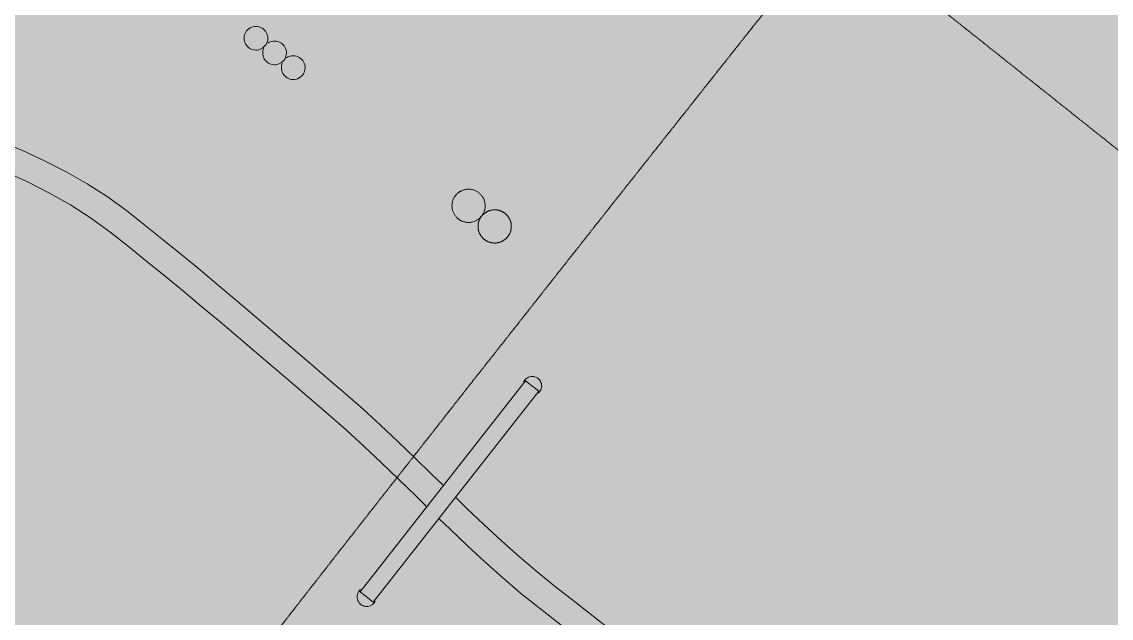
# Model space of a CAD drawing. Header units: millimetres. Extents: x -31757 to 121236, y -27283 to 63658.
# Drawn here: x 50148 to 52441, y 22147 to 23403 of the extents above; entities that cross this region are included whole.
import ezdxf

# ---------------------------------------------------------------- set-up
doc = ezdxf.new("R2010")
doc.units = ezdxf.units.MM
doc.linetypes.add('DASHDOT', pattern=[3.556, 2.54, -0.508, 0, -0.508])
for name, color, linetype, lineweight in [('02_切断（家具）', 8, 'Continuous', 18), ('06_部屋の色', 8, 'Continuous', 0), ('11_見えがかり（家具）', 8, 'Continuous', 9), ('40_通り芯', 1, 'DASHDOT', 9)]:
    doc.layers.add(name, color=color, linetype=linetype, lineweight=lineweight)

msp = doc.modelspace()

# ---------------------------------------------------------------- hatches: boundary and pattern name
at = {"layer": '02_切断（家具）'}
for points in [[(51118, 22996.2), (51117.2, 22995.1), (51116.2, 22993.7), (51115.3, 22992.7), (51114.2, 22991.4), (51113.3, 22990.5), (51112, 22989.3), (51111, 22988.5), (51109.7, 22987.4), (51108.5, 22986.6), (51107.1, 22985.7), (51105.9, 22985), (51104.5, 22984.2), (51103.2, 22983.6), (51101.7, 22983), (51100.4, 22982.5), (51098.8, 22982), (51097.5, 22981.6), (51095.8, 22981.2), (51094.5, 22981), (51092.8, 22980.7), (51091.4, 22980.7), (51089.8, 22980.5), (51088.4, 22980.6), (51086.7, 22980.6), (51085.4, 22980.7), (51083.7, 22980.9), (51082.3, 22981.2), (51080.7, 22981.5), (51079.4, 22981.9), (51077.7, 22982.3), (51076.5, 22982.8), (51074.9, 22983.4), (51073.7, 22984), (51072.1, 22984.8), (51071, 22985.5), (51069.5, 22986.3), (51068.4, 22987.1), (51067, 22988.1), (51066, 22989), (51064.7, 22990.1), (51063.8, 22991.1), (51062.6, 22992.3), (51061.8, 22993.4), (51060.7, 22994.7), (51059.9, 22995.8), (51059, 22997.2), (51058.3, 22998.4), (51057.5, 22999.9), (51057, 23001.1), (51056.3, 23002.7), (51055.8, 23004), (51055.3, 23005.6), (51054.9, 23006.9), (51054.5, 23008.5), (51054.3, 23009.9), (51054.1, 23011.6), (51054, 23012.9), (51053.8, 23014.6), (51053.9, 23016), (51053.9, 23017.7), (51054, 23019), (51054.2, 23020.7), (51054.5, 23022), (51054.8, 23023.7), (51055.2, 23025), (51055.6, 23026.6), (51056.1, 23027.9), (51056.7, 23029.5), (51057.3, 23030.7), (51058.1, 23032.2), (51058.8, 23033.4), (51059.6, 23034.8), (51060.4, 23035.9), (51061.4, 23037.3), (51062.3, 23038.3), (51063.4, 23039.6), (51064.4, 23040.6), (51065.6, 23041.7), (51066.7, 23042.6), (51068, 23043.7), (51069.1, 23044.4), (51070.5, 23045.4), (51071.7, 23046), (51073.2, 23046.8), (51074.5, 23047.4), (51076, 23048.1), (51077.3, 23048.5), (51078.9, 23049.1), (51080.2, 23049.4), (51081.9, 23049.8), (51083.2, 23050), (51084.9, 23050.3), (51086.2, 23050.4), (51087.9, 23050.5), (51089.3, 23050.5), (51091, 23050.5), (51092.3, 23050.3), (51094, 23050.1), (51095.3, 23049.9), (51097, 23049.6), (51098.3, 23049.2), (51099.9, 23048.7), (51101.2, 23048.2), (51102.8, 23047.6), (51104, 23047), (51105.5, 23046.3), (51106.7, 23045.6), (51108.2, 23044.7), (51109.2, 23043.9), (51110.6, 23042.9), (51111.6, 23042), (51112.9, 23040.9), (51113.9, 23039.9), (51115, 23038.7), (51115.9, 23037.7), (51117, 23036.3), (51117.7, 23035.2), (51118.7, 23033.8), (51119.3, 23032.6), (51120.2, 23031.1), (51120.7, 23029.9), (51121.4, 23028.3), (51121.8, 23027.1), (51122.4, 23025.5), (51122.7, 23024.1), (51123.1, 23022.5), (51123.3, 23021.2), (51123.6, 23019.5), (51123.7, 23018.1), (51123.8, 23016.4), (51123.8, 23015.1), (51123.8, 23013.4), (51123.6, 23012), (51123.5, 23010.3), (51123.2, 23009), (51122.9, 23007.4), (51122.5, 23006.1), (51122, 23004.4), (51121.5, 23003.2), (51120.9, 23001.6), (51120.3, 23000.3), (51119.6, 22998.8), (51118.9, 22997.7)], [(51108.8, 22971), (51108.8, 22971.8), (51108.8, 22972.8), (51108.8, 22973.6), (51108.9, 22974.6), (51109, 22975.4), (51109.1, 22976.4), (51109.2, 22977.2), (51109.3, 22978.2), (51109.5, 22979), (51109.7, 22979.9), (51109.8, 22980.7), (51110.1, 22981.6), (51110.3, 22982.4), (51110.6, 22983.3), (51110.9, 22984), (51111.2, 22984.9), (51111.5, 22985.6), (51111.9, 22986.4), (51112.2, 22987.1), (51112.6, 22988), (51112.9, 22988.6), (51113.4, 22989.4), (51113.7, 22990), (51114.2, 22990.8), (51114.6, 22991.4), (51115.1, 22992.1), (51115.5, 22992.7), (51116, 22993.4), (51116.4, 22994), (51117, 22994.6), (51117.4, 22995.2), (51118, 22995.8), (51118.5, 22996.3), (51119.1, 22997), (51119.6, 22997.5), (51120.3, 22998.1), (51120.8, 22998.6), (51121.5, 22999.2), (51122.1, 22999.6), (51122.9, 23000.2), (51123.5, 23000.7), (51124.3, 23001.2), (51124.9, 23001.6), (51125.7, 23002.1), (51126.4, 23002.5), (51127.2, 23003), (51127.9, 23003.4), (51128.8, 23003.8), (51129.5, 23004.1), (51130.4, 23004.5), (51131.1, 23004.8), (51132.1, 23005.1), (51132.8, 23005.4), (51133.8, 23005.7), (51134.5, 23005.9), (51135.5, 23006.2), (51136.3, 23006.4), (51137.3, 23006.6), (51138, 23006.7), (51139, 23006.8), (51139.8, 23007), (51140.8, 23007), (51141.6, 23007.1), (51142.7, 23007.1), (51143.5, 23007.2), (51144.5, 23007.2), (51145.3, 23007.1), (51146.3, 23007.1), (51147.1, 23007), (51148, 23006.9), (51148.8, 23006.8), (51149.8, 23006.7), (51150.6, 23006.5), (51151.5, 23006.3), (51152.3, 23006.1), (51153.1, 23005.9), (51153.1, 23005.9), (51153.2, 23005.9), (51154, 23005.7), (51154.9, 23005.4), (51155.6, 23005.1), (51156.5, 23004.8), (51157.2, 23004.5), (51158.1, 23004.1), (51158.8, 23003.8), (51159.6, 23003.4), (51160.2, 23003.1), (51161, 23002.6), (51161.7, 23002.3), (51162.4, 23001.8), (51163, 23001.4), (51163.8, 23000.9), (51164.3, 23000.5), (51165, 23000), (51165.6, 22999.6), (51166.3, 22999), (51166.8, 22998.6), (51167.4, 22998), (51168, 22997.5), (51168.6, 22996.9), (51169.1, 22996.4), (51169.7, 22995.7), (51170.2, 22995.1), (51170.8, 22994.4), (51171.3, 22993.9), (51171.8, 22993.1), (51172.3, 22992.5), (51172.8, 22991.7), (51173.2, 22991.1), (51173.7, 22990.3), (51174.1, 22989.6), (51174.6, 22988.8), (51175, 22988.1), (51175.4, 22987.2), (51175.7, 22986.5), (51176.1, 22985.6), (51176.4, 22984.9), (51176.8, 22983.9), (51177, 22983.2), (51177.3, 22982.2), (51177.6, 22981.5), (51177.8, 22980.5), (51178, 22979.7), (51178.2, 22978.7), (51178.3, 22977.9), (51178.5, 22976.9), (51178.6, 22976.1), (51178.7, 22975.1), (51178.7, 22974.3), (51178.8, 22973.3), (51178.8, 22972.5), (51178.8, 22971.5), (51178.8, 22970.7), (51178.7, 22969.7), (51178.7, 22968.9), (51178.5, 22967.9), (51178.4, 22967.2), (51178.3, 22966.2), (51178.1, 22965.4), (51177.9, 22964.4), (51177.8, 22963.7), (51177.5, 22962.7), (51177.3, 22962), (51177, 22961.1), (51176.8, 22960.4), (51176.4, 22959.5), (51176.1, 22958.8), (51175.8, 22957.9), (51175.4, 22957.2), (51175, 22956.4), (51174.7, 22955.7), (51174.3, 22954.9), (51173.9, 22954.3), (51173.4, 22953.5), (51173, 22952.9), (51172.5, 22952.2), (51172.1, 22951.6), (51171.6, 22950.9), (51171.2, 22950.4), (51170.6, 22949.7), (51170.2, 22949.2), (51169.6, 22948.5), (51169.1, 22948), (51168.5, 22947.4), (51168, 22946.9), (51167.3, 22946.3), (51166.8, 22945.8), (51166.1, 22945.2), (51165.5, 22944.7), (51164.7, 22944.1), (51164.1, 22943.7), (51163.4, 22943.2), (51162.7, 22942.7), (51161.9, 22942.2), (51161.3, 22941.8), (51160.4, 22941.4), (51159.7, 22941), (51158.8, 22940.6), (51158.1, 22940.2), (51157.2, 22939.9), (51156.5, 22939.6), (51155.6, 22939.2), (51154.8, 22939), (51153.8, 22938.7), (51153.1, 22938.4), (51152.1, 22938.2), (51151.3, 22938), (51150.3, 22937.8), (51149.6, 22937.7), (51148.6, 22937.5), (51147.8, 22937.4), (51146.8, 22937.3), (51146, 22937.2), (51145, 22937.2), (51144.2, 22937.2), (51143.1, 22937.2), (51142.4, 22937.2), (51141.3, 22937.3), (51140.6, 22937.3), (51139.6, 22937.4), (51138.8, 22937.5), (51137.8, 22937.7), (51137, 22937.8), (51136.1, 22938.1), (51135.3, 22938.2), (51134.4, 22938.5), (51133.6, 22938.7), (51132.7, 22939), (51132, 22939.2), (51131.1, 22939.6), (51130.4, 22939.9), (51129.5, 22940.2), (51128.9, 22940.5), (51128, 22941), (51127.4, 22941.3), (51126.6, 22941.7), (51125.9, 22942.1), (51125.2, 22942.6), (51124.6, 22942.9), (51123.8, 22943.4), (51123.3, 22943.8), (51122.6, 22944.4), (51122, 22944.8), (51121.3, 22945.3), (51120.8, 22945.8), (51120.2, 22946.4), (51119.6, 22946.9), (51119, 22947.5), (51118.5, 22948), (51117.9, 22948.7), (51117.4, 22949.2), (51116.8, 22949.9), (51116.3, 22950.5), (51115.8, 22951.2), (51115.3, 22951.8), (51114.8, 22952.6), (51114.4, 22953.3), (51113.9, 22954), (51113.9, 22954.1), (51113.5, 22954.7), (51113, 22955.6), (51112.6, 22956.3), (51112.2, 22957.2), (51111.9, 22957.9), (51111.5, 22958.8), (51111.2, 22959.5), (51110.8, 22960.4), (51110.6, 22961.2), (51110.3, 22962.1), (51110.1, 22962.9), (51109.8, 22963.9), (51109.6, 22964.6), (51109.4, 22965.6), (51109.3, 22966.4), (51109.1, 22967.4), (51109, 22968.2), (51108.9, 22969.2), (51108.9, 22970)]]:
    msp.add_hatch(color=8, dxfattribs=at).paths.add_polyline_path(points)
at = {"layer": '06_部屋の色', "true_color": 0xe9dfcf}
for points in [[(43917.8, 27824.3), (43895.6, 27877), (43874.8, 27931.4), (43855, 27987.2), (43836, 28044.1), (43817.7, 28101.7), (43799.7, 28159.8), (43781.9, 28218.1), (43764, 28276.2), (43745.7, 28334), (43726.9, 28391), (43707.3, 28447), (43686.6, 28501.6), (43664.7, 28554.7), (43643.1, 28608.2), (43623.4, 28664.1), (43605.1, 28721.8), (43587.9, 28780.8), (43571.3, 28840.7), (43554.9, 28900.8), (43538.3, 28960.7), (43521.1, 29019.7), (43502.9, 29077.5), (43483.2, 29133.4), (43461.6, 29186.9), (43437.8, 29237.5), (43411.3, 29284.7), (43381.6, 29327.9), (43348.4, 29366.7), (43311.3, 29400.4), (43272.1, 29431.3), (43232.9, 29462.3), (43229.8, 29464.7), (43333.3, 29595.7), (43625.3, 29963.9), (43722.5, 30085.9), (43918.2, 30331.4), (44212, 30698.3), (44506.6, 31064.4), (44802.1, 31429.9), (45098.4, 31794.7), (45395.5, 32158.8), (45594.6, 32401.6), (45693.5, 32522.2), (45992.3, 32884.9), (46292, 33247), (46592.5, 33608.3), (46893.8, 33968.9), (47195.9, 34328.9), (47498.9, 34688.1), (55441.2, 27973.9), (55153.7, 27633.1), (54867, 27291.5), (54581.1, 26949.3), (54295.9, 26606.4), (54011.6, 26262.9), (53728.1, 25918.7), (53637.4, 25808.2), (53634.2, 25804.3), (53445.3, 25573.9), (53163.4, 25228.4), (52882.2, 24882.3), (52601.9, 24535.5), (52322.3, 24188.1), (52043.6, 23840), (51857.9, 23607), (51765.6, 23491.3), (51488.5, 23141.9), (51212.2, 22791.9), (50973, 22487.4), (50940.2, 22518.9), (50903.7, 22553.3), (50866.7, 22587.2), (50829.1, 22620.3), (50753.2, 22685.5), (50715.2, 22718.1), (50677.2, 22750.7), (50639.1, 22783.2), (50601, 22815.5), (50562.7, 22847.7), (50524.3, 22879.7), (50485.7, 22911.5), (50446.9, 22943.1), (50407.9, 22974.4), (50368.7, 23005.5), (50328.3, 23035), (50286, 23062.1), (50242, 23087), (50196.6, 23110.1), (50150, 23131.7), (50102.4, 23152), (50054.1, 23171.4), (50005.3, 23190.2), (49956.2, 23208.7), (49907.1, 23227.2), (49858.3, 23245.9), (49810, 23265.3), (49762.3, 23285.6), (49715.7, 23307.1), (49670.2, 23330.2), (49626.2, 23355.1), (49583.8, 23382.1), (49543.4, 23411.6), (49505.7, 23444.5), (49471.1, 23481.4), (49439.2, 23521.7), (49409.6, 23565), (49381.9, 23610.7), (49355.8, 23658.5), (49330.9, 23707.7), (49306.7, 23757.9), (49259.3, 23859.4), (49235.2, 23909.8), (49210.4, 23959.2), (49184.5, 24007.1), (49157.1, 24053.1), (49129.3, 24098.7), (49102.3, 24145.4), (49076.1, 24193), (49050.3, 24241.1), (49024.7, 24289.5), (48999.1, 24337.9), (48973.3, 24386), (48947.1, 24433.5), (48920.1, 24480.1), (48892.2, 24525.6), (48863.2, 24569.7), (48832.9, 24612), (48800.9, 24652.2), (48767.2, 24690.2), (48731.4, 24725.6), (48693.3, 24758.1), (48652.8, 24787.5), (48610.1, 24814.1), (48565.4, 24838.1), (48518.9, 24859.8), (48470.7, 24879.4), (48421.2, 24897.2), (48370.4, 24913.5), (48318.6, 24928.5), (48266, 24942.5), (48212.8, 24955.7), (48159.3, 24968.4), (48105.5, 24980.9), (48051.7, 24993.3), (47998.2, 25006.1), (47945.1, 25019.4), (47892.6, 25033.5), (47841, 25048.7), (47790.4, 25065.2), (47739.8, 25081.8), (47688.3, 25097.1), (47636, 25111.4), (47583.1, 25125.1), (47529.9, 25138.3), (47476.6, 25151.3), (47423.4, 25164.4), (47370.5, 25178), (47318, 25192.2), (47266.3, 25207.3), (47215.6, 25223.6), (47166, 25241.4), (47117.8, 25260.9), (47071.2, 25282.5), (47026.4, 25306.4), (46983.6, 25332.8), (46943, 25362.1), (46904.9, 25394.5), (46869.1, 25429.9), (46835.4, 25467.9), (46803.5, 25508.3), (46773.2, 25550.7), (46744.2, 25594.8), (46716.3, 25640.3), (46689.3, 25686.8), (46662.8, 25734), (46636.7, 25781.7), (46610.6, 25829.5), (46584.4, 25877.1), (46557.7, 25924.1), (46530.4, 25970.2), (46502.1, 26015.1), (46472.6, 26058.6), (46441.7, 26100.2), (46409.1, 26139.6), (46374.5, 26176.6), (46338.9, 26212.2), (46303.2, 26247.6), (46267.4, 26283), (46231.5, 26318.3), (46195.5, 26353.4), (46159.3, 26388.3), (46123.1, 26423.1), (46086.6, 26457.6), (46049.9, 26491.9), (46013.1, 26525.9), (45976, 26559.6), (45938.7, 26593.1), (45901.1, 26626.2), (45863.2, 26658.9), (45825.1, 26691.3), (45786.6, 26723.3), (45747.8, 26754.8), (45708.7, 26785.9), (45667.5, 26814.4), (45622.7, 26838.4), (45575, 26858.5), (45524.6, 26875.3), (45472.1, 26889.4), (45418, 26901.4), (45362.7, 26911.9), (45306.6, 26921.4), (45250.2, 26930.5), (45194, 26939.9), (45138.4, 26950), (45083.9, 26961.6), (45031, 26975.2), (44980.1, 26991.3), (44931.7, 27010.6), (44886.3, 27033.7), (44842.5, 27058.9), (44798.9, 27084.3), (44755.3, 27109.8), (44711.9, 27135.5), (44668.7, 27161.4), (44625.7, 27187.5), (44582.8, 27213.9), (44540.2, 27240.5), (44497.7, 27267.5), (44455.6, 27294.7), (44413.7, 27322.3), (44372, 27350.2), (44330.7, 27378.6), (44289.7, 27407.3), (44249, 27436.4), (44208.7, 27466), (44168.7, 27496.1), (44129.1, 27526.6), (44091.3, 27559.4), (44056.4, 27595.9), (44024.2, 27635.9), (43994.5, 27679), (43967, 27725), (43941.5, 27773.5)], [(53004.1, 22695.2), (42315.5, 31207.6), (44203.4, 33542.8), (54766.2, 24875), (53885.2, 23785.1), (53912.4, 23763.1), (53031.5, 22673.4)], [(41388.8, 30026.3), (42315.5, 31207.6), (53004.1, 22695.2), (52139, 21592.6), (52166.6, 21571), (52137.7, 21534.2), (52059.1, 21595.9), (52019.7, 21626.8), (51980.4, 21657.6), (51941, 21688.5), (51901.7, 21719.3), (51862.3, 21750.2), (51823, 21781.1), (51783.6, 21811.9), (51704.9, 21873.6), (51665.6, 21904.5), (51626.3, 21935.3), (51586.9, 21966.2), (51547.6, 21997), (51508.2, 22027.9), (51468.9, 22058.7), (51429.5, 22089.6), (51390.2, 22120.4), (51350.8, 22151.3), (51311.5, 22182.1), (51272.1, 22213), (51233.3, 22244.4), (51195.2, 22276.9), (51157.9, 22310.3), (51121.1, 22344.4), (51084.7, 22379), (51048.5, 22413.9), (51012.5, 22449), (50976.4, 22484.1), (50940.2, 22518.9), (50903.7, 22553.3), (50866.7, 22587.2), (50829.1, 22620.3), (50753.2, 22685.5), (50715.2, 22718.1), (50677.2, 22750.7), (50639.1, 22783.2), (50601, 22815.5), (50562.7, 22847.7), (50524.3, 22879.7), (50485.7, 22911.5), (50446.9, 22943.1), (50407.9, 22974.4), (50368.7, 23005.5), (50328.3, 23035), (50286, 23062.1), (50242, 23087), (50196.6, 23110.1), (50150, 23131.7), (50102.4, 23152), (50054.1, 23171.4), (50005.3, 23190.2), (49956.2, 23208.7), (49907.1, 23227.2), (49858.3, 23245.9), (49810, 23265.3), (49762.3, 23285.6), (49715.7, 23307.1), (49670.2, 23330.2), (49626.2, 23355.1), (49583.8, 23382.1), (49543.4, 23411.6), (49505.7, 23444.5), (49471.1, 23481.4), (49439.2, 23521.7), (49409.6, 23565), (49381.9, 23610.7), (49355.8, 23658.5), (49330.9, 23707.7), (49306.7, 23757.9), (49259.3, 23859.4), (49235.2, 23909.8), (49210.4, 23959.2), (49184.5, 24007.1), (49157.1, 24053.1), (49129.3, 24098.7), (49102.3, 24145.4), (49076.1, 24193), (49050.3, 24241.1), (49024.7, 24289.5), (48999.1, 24337.9), (48973.3, 24386), (48947.1, 24433.5), (48920.1, 24480.1), (48892.2, 24525.6), (48863.2, 24569.7), (48832.9, 24612), (48800.9, 24652.2), (48767.2, 24690.2), (48731.4, 24725.6), (48693.3, 24758.1), (48652.8, 24787.5), (48610.1, 24814.1), (48565.4, 24838.1), (48518.9, 24859.8), (48470.7, 24879.4), (48421.2, 24897.2), (48370.4, 24913.5), (48318.6, 24928.5), (48266, 24942.5), (48212.8, 24955.7), (48159.3, 24968.4), (48105.5, 24980.9), (48051.7, 24993.3), (47998.2, 25006.1), (47945.1, 25019.4), (47892.6, 25033.5), (47841, 25048.7), (47790.4, 25065.2), (47739.8, 25081.8), (47688.3, 25097.1), (47636, 25111.4), (47583.1, 25125.1), (47529.9, 25138.3), (47476.6, 25151.3), (47423.4, 25164.4), (47370.5, 25178), (47318, 25192.2), (47266.3, 25207.3), (47215.6, 25223.6), (47166, 25241.4), (47117.8, 25260.9), (47071.2, 25282.5), (47026.4, 25306.4), (46983.6, 25332.8), (46943, 25362.1), (46904.9, 25394.5), (46869.1, 25429.9), (46835.4, 25467.9), (46803.5, 25508.3), (46773.2, 25550.7), (46744.2, 25594.8), (46716.3, 25640.3), (46689.3, 25686.8), (46662.8, 25734), (46636.7, 25781.7), (46610.6, 25829.5), (46584.4, 25877.1), (46557.7, 25924.1), (46530.4, 25970.2), (46502.1, 26015.1), (46472.6, 26058.6), (46441.7, 26100.2), (46409.1, 26139.6), (46374.5, 26176.6), (46338.9, 26212.2), (46303.2, 26247.6), (46267.4, 26283), (46231.5, 26318.3), (46195.5, 26353.4), (46159.3, 26388.3), (46123.1, 26423.1), (46086.6, 26457.6), (46049.9, 26491.9), (46013.1, 26525.9), (45976, 26559.6), (45938.7, 26593.1), (45901.1, 26626.2), (45863.2, 26658.9), (45825.1, 26691.3), (45786.6, 26723.3), (45747.8, 26754.8), (45708.7, 26785.9), (45667.5, 26814.4), (45622.7, 26838.4), (45575, 26858.5), (45524.6, 26875.3), (45472.1, 26889.4), (45418, 26901.4), (45362.7, 26911.9), (45306.6, 26921.4), (45250.2, 26930.5), (45194, 26939.9), (45138.4, 26950), (45083.9, 26961.6), (45031, 26975.2), (44980.1, 26991.3), (44931.7, 27010.6), (44886.3, 27033.7), (44842.5, 27058.9), (44798.9, 27084.3), (44755.3, 27109.8), (44711.9, 27135.5), (44668.7, 27161.4), (44625.7, 27187.5), (44582.8, 27213.9), (44540.2, 27240.5), (44497.7, 27267.5), (44455.6, 27294.7), (44413.7, 27322.3), (44372, 27350.2), (44330.7, 27378.6), (44289.7, 27407.3), (44249, 27436.4), (44208.7, 27466), (44168.7, 27496.1), (44129.1, 27526.6), (44091.3, 27559.4), (44056.4, 27595.9), (44024.2, 27635.9), (43994.5, 27679), (43967, 27725), (43941.5, 27773.5), (43917.8, 27824.3), (43895.6, 27877), (43874.8, 27931.4), (43855, 27987.2), (43836, 28044.1), (43817.7, 28101.7), (43799.7, 28159.8), (43781.9, 28218.1), (43764, 28276.2), (43745.7, 28334), (43726.9, 28391), (43707.3, 28447), (43686.6, 28501.6), (43664.7, 28554.7), (43643.1, 28608.2), (43623.4, 28664.1), (43605.1, 28721.8), (43587.9, 28780.8), (43571.3, 28840.7), (43554.9, 28900.8), (43538.3, 28960.7), (43521.1, 29019.7), (43502.9, 29077.5), (43483.2, 29133.4), (43461.6, 29186.9), (43437.8, 29237.5), (43411.3, 29284.7), (43381.6, 29327.9), (43348.4, 29366.7), (43311.3, 29400.4), (42879.8, 29741.3), (42801.3, 29803.3), (42762.1, 29834.3), (42719.6, 29861.2), (42671.5, 29880.8), (42618.5, 29894.3), (42561.8, 29903), (42502.2, 29908.1), (42440.8, 29910.8), (42378.5, 29912.4), (42316.3, 29914), (42255.1, 29917.1), (42191.5, 29917.1), (42122.8, 29910.5), (42050.8, 29899.7), (41977.4, 29887.1), (41904.4, 29875.1), (41833.8, 29866.1), (41767.4, 29862.5), (41707.1, 29866.6), (41654.9, 29881), (41607.5, 29901.7), (41560.9, 29923.2), (41515.2, 29946.1), (41471, 29970.7), (41428.5, 29997.5)], [(53004.1, 22695.2), (51858.1, 23607.9), (53633.7, 25804.3), (54766.2, 24875), (53885.2, 23785.1), (53912.4, 23763.1), (53031.5, 22673.4)], [(51121.1, 22344.4), (51084.7, 22379), (51048.5, 22413.9), (51012.5, 22449), (50976.4, 22484.1), (51858.1, 23607.9), (53004.1, 22695.2), (52139, 21592.6), (52166.6, 21571), (52137.7, 21534.2), (52059.1, 21595.9), (52019.7, 21626.8), (51980.4, 21657.6), (51941, 21688.5), (51901.7, 21719.3), (51862.3, 21750.2), (51823, 21781.1), (51783.6, 21811.9), (51704.9, 21873.6), (51665.6, 21904.5), (51626.3, 21935.3), (51586.9, 21966.2), (51547.6, 21997), (51508.2, 22027.9), (51468.9, 22058.7), (51429.5, 22089.6), (51390.2, 22120.4), (51350.8, 22151.3), (51311.5, 22182.1), (51272.1, 22213), (51233.3, 22244.4), (51195.2, 22276.9), (51157.9, 22310.3)]]:
    msp.add_hatch(color=8, dxfattribs=at).paths.add_polyline_path(points)
at = {"layer": '06_部屋の色', "true_color": 0xd8ccb8}
msp.add_hatch(color=8, dxfattribs=at).paths.add_polyline_path([(41428.5, 29997.5), (41471, 29970.7), (41515.2, 29946.1), (41560.9, 29923.2), (41607.5, 29901.7), (41654.9, 29881), (41707.1, 29866.6), (41767.4, 29862.5), (41833.8, 29866.1), (41904.4, 29875.1), (41977.4, 29887.1), (42050.8, 29899.7), (42122.8, 29910.5), (42191.5, 29917.1), (42255.1, 29917.1), (42316.3, 29914), (42378.5, 29912.4), (42440.8, 29910.8), (42502.2, 29908.1), (42561.8, 29903), (42618.5, 29894.3), (42671.5, 29880.8), (42719.6, 29861.2), (42762.1, 29834.3), (42801.3, 29803.3), (42840.5, 29772.3), (42879.8, 29741.3), (42919, 29710.3), (42958.2, 29679.3), (42997.5, 29648.3), (43036.7, 29617.3), (43075.9, 29586.3), (43115.2, 29555.3), (43154.4, 29524.3), (43193.6, 29493.3), (43272.1, 29431.3), (43311.3, 29400.4), (43348.4, 29366.7), (43381.6, 29327.9), (43411.3, 29284.7), (43437.8, 29237.5), (43461.6, 29186.9), (43483.2, 29133.4), (43502.9, 29077.5), (43521.1, 29019.7), (43538.3, 28960.7), (43554.9, 28900.8), (43571.3, 28840.7), (43587.9, 28780.8), (43605.1, 28721.8), (43623.4, 28664.1), (43643.1, 28608.2), (43664.7, 28554.7), (43686.6, 28501.6), (43707.3, 28447), (43726.9, 28391), (43745.7, 28334), (43764, 28276.2), (43781.9, 28218.1), (43799.7, 28159.8), (43817.7, 28101.7), (43836, 28044.1), (43855, 27987.2), (43874.8, 27931.4), (43895.6, 27877), (43917.8, 27824.3), (43941.5, 27773.5), (43967, 27725), (43994.5, 27679), (44024.2, 27635.9), (44056.4, 27595.9), (44091.3, 27559.4), (44129.1, 27526.6), (44168.7, 27496.1), (44208.7, 27466), (44249, 27436.4), (44289.7, 27407.3), (44330.7, 27378.6), (44372, 27350.2), (44413.7, 27322.3), (44455.6, 27294.7), (44497.7, 27267.5), (44540.2, 27240.5), (44582.8, 27213.9), (44625.7, 27187.5), (44668.7, 27161.4), (44711.9, 27135.5), (44755.3, 27109.8), (44798.9, 27084.3), (44842.5, 27058.9), (44886.3, 27033.7), (44931.7, 27010.6), (44980.1, 26991.3), (45031, 26975.2), (45083.9, 26961.6), (45138.4, 26950), (45194, 26939.9), (45250.2, 26930.5), (45306.6, 26921.4), (45362.7, 26911.9), (45418, 26901.4), (45472.1, 26889.4), (45524.6, 26875.3), (45575, 26858.5), (45622.7, 26838.4), (45667.5, 26814.4), (45708.7, 26785.9), (45747.8, 26754.8), (45786.6, 26723.3), (45825.1, 26691.3), (45863.2, 26658.9), (45901.1, 26626.2), (45938.7, 26593.1), (45976, 26559.6), (46013.1, 26525.9), (46049.9, 26491.9), (46086.6, 26457.6), (46123.1, 26423.1), (46159.3, 26388.3), (46195.5, 26353.4), (46231.5, 26318.3), (46267.4, 26283), (46303.2, 26247.6), (46338.9, 26212.2), (46374.5, 26176.6), (46409.1, 26139.6), (46441.7, 26100.2), (46472.6, 26058.6), (46502.1, 26015.1), (46530.4, 25970.2), (46557.7, 25924.1), (46584.4, 25877.1), (46610.6, 25829.5), (46636.7, 25781.7), (46662.8, 25734), (46689.3, 25686.8), (46716.3, 25640.3), (46744.2, 25594.8), (46773.2, 25550.7), (46803.5, 25508.3), (46835.4, 25467.9), (46869.1, 25429.9), (46904.9, 25394.5), (46943, 25362.1), (46983.6, 25332.8), (47026.4, 25306.4), (47071.2, 25282.5), (47117.8, 25260.9), (47166, 25241.4), (47215.6, 25223.6), (47266.3, 25207.3), (47318, 25192.2), (47370.5, 25178), (47423.4, 25164.4), (47476.6, 25151.3), (47529.9, 25138.3), (47583.1, 25125.1), (47636, 25111.4), (47688.3, 25097.1), (47739.8, 25081.8), (47790.4, 25065.2), (47841, 25048.7), (47892.6, 25033.5), (47945.1, 25019.4), (47998.2, 25006.1), (48051.7, 24993.3), (48105.5, 24980.9), (48159.3, 24968.4), (48212.8, 24955.7), (48266, 24942.5), (48318.6, 24928.5), (48370.4, 24913.5), (48421.2, 24897.2), (48470.7, 24879.4), (48518.9, 24859.8), (48565.4, 24838.1), (48610.1, 24814.1), (48652.8, 24787.5), (48693.3, 24758.1), (48731.4, 24725.6), (48767.2, 24690.2), (48800.9, 24652.2), (48832.9, 24612), (48863.2, 24569.7), (48892.2, 24525.6), (48920.1, 24480.1), (48947.1, 24433.5), (48973.3, 24386), (48999.1, 24337.9), (49050.3, 24241.1), (49076.1, 24193), (49102.3, 24145.4), (49129.3, 24098.7), (49157.1, 24053.1), (49184.5, 24007.1), (49210.4, 23959.2), (49235.2, 23909.8), (49259.3, 23859.4), (49283, 23808.7), (49306.7, 23757.9), (49330.9, 23707.7), (49355.8, 23658.5), (49381.9, 23610.7), (49409.6, 23565), (49439.2, 23521.7), (49471.1, 23481.4), (49505.7, 23444.5), (49543.4, 23411.6), (49583.8, 23382.1), (49626.2, 23355.1), (49670.2, 23330.2), (49715.7, 23307.1), (49762.3, 23285.6), (49810, 23265.3), (49858.3, 23245.9), (49907.1, 23227.2), (49956.2, 23208.7), (50005.3, 23190.2), (50054.1, 23171.4), (50102.4, 23152), (50150, 23131.7), (50196.6, 23110.1), (50242, 23087), (50286, 23062.1), (50328.3, 23035), (50368.7, 23005.5), (50407.9, 22974.4), (50446.9, 22943.1), (50485.7, 22911.5), (50524.3, 22879.7), (50562.7, 22847.7), (50601, 22815.5), (50639.1, 22783.2), (50677.2, 22750.7), (50715.2, 22718.1), (50753.2, 22685.5), (50791.1, 22652.9), (50829.1, 22620.3), (50866.7, 22587.2), (50903.7, 22553.3), (50940.2, 22518.9), (50976.4, 22484.1), (51012.5, 22449), (51048.5, 22413.9), (51084.7, 22379), (51121.1, 22344.4), (51157.9, 22310.3), (51195.2, 22276.9), (51233.3, 22244.4), (51272.1, 22213), (51311.5, 22182.1), (51350.8, 22151.3), (51390.2, 22120.4), (51429.5, 22089.6), (51468.9, 22058.7), (51508.2, 22027.9), (51547.6, 21997), (51586.9, 21966.2), (51626.3, 21935.3), (51665.6, 21904.5), (51704.9, 21873.6), (51783.6, 21811.9), (51823, 21781.1), (51862.3, 21750.2), (51901.7, 21719.3), (51941, 21688.5), (51980.4, 21657.6), (52019.7, 21626.8), (52059.1, 21595.9), (52137.7, 21534.2), (51301.7, 20468.5), (40461.3, 28845.6), (41388, 30026.9)])

# ---------------------------------------------------------------- linework, layer by layer
at = {"layer": '02_切断（家具）'}
for points in [[(51118, 22996.2), (51117.2, 22995.1), (51116.2, 22993.7), (51115.3, 22992.7), (51114.2, 22991.4), (51113.3, 22990.5), (51112, 22989.3), (51111, 22988.5), (51109.7, 22987.4), (51108.5, 22986.6), (51107.1, 22985.7), (51105.9, 22985), (51104.5, 22984.2), (51103.2, 22983.6), (51101.7, 22983), (51100.4, 22982.5), (51098.8, 22982), (51097.5, 22981.6), (51095.8, 22981.2), (51094.5, 22981), (51092.8, 22980.7), (51091.4, 22980.7), (51089.8, 22980.5), (51088.4, 22980.6), (51086.7, 22980.6), (51085.4, 22980.7), (51083.7, 22980.9), (51082.3, 22981.2), (51080.7, 22981.5), (51079.4, 22981.9), (51077.7, 22982.3), (51076.5, 22982.8), (51074.9, 22983.4), (51073.7, 22984), (51072.1, 22984.8), (51071, 22985.5), (51069.5, 22986.3), (51068.4, 22987.1), (51067, 22988.1), (51066, 22989), (51064.7, 22990.1), (51063.8, 22991.1), (51062.6, 22992.3), (51061.8, 22993.4), (51060.7, 22994.7), (51059.9, 22995.8), (51059, 22997.2), (51058.3, 22998.4), (51057.5, 22999.9), (51057, 23001.1), (51056.3, 23002.7), (51055.8, 23004), (51055.3, 23005.6), (51054.9, 23006.9), (51054.5, 23008.5), (51054.3, 23009.9), (51054.1, 23011.6), (51054, 23012.9), (51053.8, 23014.6), (51053.9, 23016), (51053.9, 23017.7), (51054, 23019), (51054.2, 23020.7), (51054.5, 23022), (51054.8, 23023.7), (51055.2, 23025), (51055.6, 23026.6), (51056.1, 23027.9), (51056.7, 23029.5), (51057.3, 23030.7), (51058.1, 23032.2), (51058.8, 23033.4), (51059.6, 23034.8), (51060.4, 23035.9), (51061.4, 23037.3), (51062.3, 23038.3), (51063.4, 23039.6), (51064.4, 23040.6), (51065.6, 23041.7), (51066.7, 23042.6), (51068, 23043.7), (51069.1, 23044.4), (51070.5, 23045.4), (51071.7, 23046), (51073.2, 23046.8), (51074.5, 23047.4), (51076, 23048.1), (51077.3, 23048.5), (51078.9, 23049.1), (51080.2, 23049.4), (51081.9, 23049.8), (51083.2, 23050), (51084.9, 23050.3), (51086.2, 23050.4), (51087.9, 23050.5), (51089.3, 23050.5), (51091, 23050.5), (51092.3, 23050.3), (51094, 23050.1), (51095.3, 23049.9), (51097, 23049.6), (51098.3, 23049.2), (51099.9, 23048.7), (51101.2, 23048.2), (51102.8, 23047.6), (51104, 23047), (51105.5, 23046.3), (51106.7, 23045.6), (51108.2, 23044.7), (51109.2, 23043.9), (51110.6, 23042.9), (51111.6, 23042), (51112.9, 23040.9), (51113.9, 23039.9), (51115, 23038.7), (51115.9, 23037.7), (51117, 23036.3), (51117.7, 23035.2), (51118.7, 23033.8), (51119.3, 23032.6), (51120.2, 23031.1), (51120.7, 23029.9), (51121.4, 23028.3), (51121.8, 23027.1), (51122.4, 23025.5), (51122.7, 23024.1), (51123.1, 23022.5), (51123.3, 23021.2), (51123.6, 23019.5), (51123.7, 23018.1), (51123.8, 23016.4), (51123.8, 23015.1), (51123.8, 23013.4), (51123.6, 23012), (51123.5, 23010.3), (51123.2, 23009), (51122.9, 23007.4), (51122.5, 23006.1), (51122, 23004.4), (51121.5, 23003.2), (51120.9, 23001.6), (51120.3, 23000.3), (51119.6, 22998.8), (51118.9, 22997.7), (51118, 22996.2)], [(51108.8, 22971), (51108.8, 22971.8), (51108.8, 22972.8), (51108.8, 22973.6), (51108.9, 22974.6), (51109, 22975.4), (51109.1, 22976.4), (51109.2, 22977.2), (51109.3, 22978.2), (51109.5, 22979), (51109.7, 22979.9), (51109.8, 22980.7), (51110.1, 22981.6), (51110.3, 22982.4), (51110.6, 22983.3), (51110.9, 22984), (51111.2, 22984.9), (51111.5, 22985.6), (51111.9, 22986.4), (51112.2, 22987.1), (51112.6, 22988), (51112.9, 22988.6), (51113.4, 22989.4), (51113.7, 22990), (51114.2, 22990.8), (51114.6, 22991.4), (51115.1, 22992.1), (51115.5, 22992.7), (51116, 22993.4), (51116.4, 22994), (51117, 22994.6), (51117.4, 22995.2), (51118, 22995.8), (51118.5, 22996.3), (51119.1, 22997), (51119.6, 22997.5), (51120.3, 22998.1), (51120.8, 22998.6), (51121.5, 22999.2), (51122.1, 22999.6), (51122.9, 23000.2), (51123.5, 23000.7), (51124.3, 23001.2), (51124.9, 23001.6), (51125.7, 23002.1), (51126.4, 23002.5), (51127.2, 23003), (51127.9, 23003.4), (51128.8, 23003.8), (51129.5, 23004.1), (51130.4, 23004.5), (51131.1, 23004.8), (51132.1, 23005.1), (51132.8, 23005.4), (51133.8, 23005.7), (51134.5, 23005.9), (51135.5, 23006.2), (51136.3, 23006.4), (51137.3, 23006.6), (51138, 23006.7), (51139, 23006.8), (51139.8, 23007), (51140.8, 23007), (51141.6, 23007.1), (51142.7, 23007.1), (51143.5, 23007.2), (51144.5, 23007.2), (51145.3, 23007.1), (51146.3, 23007.1), (51147.1, 23007), (51148, 23006.9), (51148.8, 23006.8), (51149.8, 23006.7), (51150.6, 23006.5), (51151.5, 23006.3), (51152.3, 23006.1), (51153.1, 23005.9), (51153.1, 23005.9), (51153.2, 23005.9), (51154, 23005.7), (51154.9, 23005.4), (51155.6, 23005.1), (51156.5, 23004.8), (51157.2, 23004.5), (51158.1, 23004.1), (51158.8, 23003.8), (51159.6, 23003.4), (51160.2, 23003.1), (51161, 23002.6), (51161.7, 23002.3), (51162.4, 23001.8), (51163, 23001.4), (51163.8, 23000.9), (51164.3, 23000.5), (51165, 23000), (51165.6, 22999.6), (51166.3, 22999), (51166.8, 22998.6), (51167.4, 22998), (51168, 22997.5), (51168.6, 22996.9), (51169.1, 22996.4), (51169.7, 22995.7), (51170.2, 22995.1), (51170.8, 22994.4), (51171.3, 22993.9), (51171.8, 22993.1), (51172.3, 22992.5), (51172.8, 22991.7), (51173.2, 22991.1), (51173.7, 22990.3), (51174.1, 22989.6), (51174.6, 22988.8), (51175, 22988.1), (51175.4, 22987.2), (51175.7, 22986.5), (51176.1, 22985.6), (51176.4, 22984.9), (51176.8, 22983.9), (51177, 22983.2), (51177.3, 22982.2), (51177.6, 22981.5), (51177.8, 22980.5), (51178, 22979.7), (51178.2, 22978.7), (51178.3, 22977.9), (51178.5, 22976.9), (51178.6, 22976.1), (51178.7, 22975.1), (51178.7, 22974.3), (51178.8, 22973.3), (51178.8, 22972.5), (51178.8, 22971.5), (51178.8, 22970.7), (51178.7, 22969.7), (51178.7, 22968.9), (51178.5, 22967.9), (51178.4, 22967.2), (51178.3, 22966.2), (51178.1, 22965.4), (51177.9, 22964.4), (51177.8, 22963.7), (51177.5, 22962.7), (51177.3, 22962), (51177, 22961.1), (51176.8, 22960.4), (51176.4, 22959.5), (51176.1, 22958.8), (51175.8, 22957.9), (51175.4, 22957.2), (51175, 22956.4), (51174.7, 22955.7), (51174.3, 22954.9), (51173.9, 22954.3), (51173.4, 22953.5), (51173, 22952.9), (51172.5, 22952.2), (51172.1, 22951.6), (51171.6, 22950.9), (51171.2, 22950.4), (51170.6, 22949.7), (51170.2, 22949.2), (51169.6, 22948.5), (51169.1, 22948), (51168.5, 22947.4), (51168, 22946.9), (51167.3, 22946.3), (51166.8, 22945.8), (51166.1, 22945.2), (51165.5, 22944.7), (51164.7, 22944.1), (51164.1, 22943.7), (51163.4, 22943.2), (51162.7, 22942.7), (51161.9, 22942.2), (51161.3, 22941.8), (51160.4, 22941.4), (51159.7, 22941), (51158.8, 22940.6), (51158.1, 22940.2), (51157.2, 22939.9), (51156.5, 22939.6), (51155.6, 22939.2), (51154.8, 22939), (51153.8, 22938.7), (51153.1, 22938.4), (51152.1, 22938.2), (51151.3, 22938), (51150.3, 22937.8), (51149.6, 22937.7), (51148.6, 22937.5), (51147.8, 22937.4), (51146.8, 22937.3), (51146, 22937.2), (51145, 22937.2), (51144.2, 22937.2), (51143.1, 22937.2), (51142.4, 22937.2), (51141.3, 22937.3), (51140.6, 22937.3), (51139.6, 22937.4), (51138.8, 22937.5), (51137.8, 22937.7), (51137, 22937.8), (51136.1, 22938.1), (51135.3, 22938.2), (51134.4, 22938.5), (51133.6, 22938.7), (51132.7, 22939), (51132, 22939.2), (51131.1, 22939.6), (51130.4, 22939.9), (51129.5, 22940.2), (51128.9, 22940.5), (51128, 22941), (51127.4, 22941.3), (51126.6, 22941.7), (51125.9, 22942.1), (51125.2, 22942.6), (51124.6, 22942.9), (51123.8, 22943.4), (51123.3, 22943.8), (51122.6, 22944.4), (51122, 22944.8), (51121.3, 22945.3), (51120.8, 22945.8), (51120.2, 22946.4), (51119.6, 22946.9), (51119, 22947.5), (51118.5, 22948), (51117.9, 22948.7), (51117.4, 22949.2), (51116.8, 22949.9), (51116.3, 22950.5), (51115.8, 22951.2), (51115.3, 22951.8), (51114.8, 22952.6), (51114.4, 22953.3), (51113.9, 22954), (51113.9, 22954.1), (51113.5, 22954.7), (51113, 22955.6), (51112.6, 22956.3), (51112.2, 22957.2), (51111.9, 22957.9), (51111.5, 22958.8), (51111.2, 22959.5), (51110.8, 22960.4), (51110.6, 22961.2), (51110.3, 22962.1), (51110.1, 22962.9), (51109.8, 22963.9), (51109.6, 22964.6), (51109.4, 22965.6), (51109.3, 22966.4), (51109.1, 22967.4), (51109, 22968.2), (51108.9, 22969.2), (51108.9, 22970), (51108.8, 22971)]]:
    msp.add_lwpolyline(points, dxfattribs=at)
at = {"layer": '11_見えがかり（家具）'}
for points in [[(50617.2, 23375.4), (50618.3, 23378.4), (50619.8, 23381.4), (50621.7, 23384), (50623.9, 23386.5), (50626.4, 23388.6), (50629.1, 23390.3), (50632.1, 23391.7), (50635.2, 23392.7), (50638.4, 23393.3), (50641.7, 23393.5), (50644.9, 23393.2), (50648.1, 23392.5), (50651.2, 23391.4), (50654.1, 23389.9), (50656.8, 23388), (50659.2, 23385.8), (50661.4, 23383.3), (50663.1, 23380.6), (50664.5, 23377.6), (50665.5, 23374.5), (50666.1, 23371.3), (50666.3, 23368), (50666, 23364.8), (50665.3, 23361.6), (50664.2, 23358.5), (50662.7, 23355.6), (50660.8, 23352.9), (50656.1, 23348.4), (50650.4, 23345.2), (50647.3, 23344.2), (50644.1, 23343.6), (50640.8, 23343.5), (50637.6, 23343.8), (50634.4, 23344.4), (50631.3, 23345.5), (50628.4, 23347), (50625.7, 23348.9), (50623.3, 23351.1), (50621.2, 23353.6), (50619.4, 23356.4), (50618, 23359.3), (50617, 23362.4), (50616.4, 23365.6), (50616.3, 23368.9), (50616.5, 23372.2), (50617.2, 23375.4)], [(50666.1, 23357.9), (50668.4, 23359.4), (50671.3, 23360.8), (50674.5, 23361.8), (50677.7, 23362.3), (50680.9, 23362.5), (50684.2, 23362.2), (50687.4, 23361.5), (50690.5, 23360.4), (50693.4, 23358.9), (50696.1, 23357.1), (50698.5, 23354.9), (50700.6, 23352.4), (50702.4, 23349.6), (50703.8, 23346.7), (50704.8, 23343.6), (50705.3, 23340.3), (50705.5, 23337.1), (50705.2, 23333.8), (50704.5, 23330.6), (50703.4, 23327.5), (50701.9, 23324.6), (50700.1, 23321.9), (50695.4, 23317.4), (50689.7, 23314.2), (50686.6, 23313.2), (50683.3, 23312.7), (50680.1, 23312.5), (50676.8, 23312.8), (50673.6, 23313.5), (50670.5, 23314.6), (50667.6, 23316.1), (50664.9, 23317.9), (50662.5, 23320.1), (50660.4, 23322.6), (50658.6, 23325.4), (50657.2, 23328.3), (50656.3, 23331.5), (50655.7, 23334.7), (50655.5, 23337.9), (50655.8, 23341.2), (50656.5, 23344.4)], [(50656.5, 23344.4), (50657.3, 23346.8)], [(50705.3, 23326.9), (50707.6, 23328.4), (50710.6, 23329.8), (50713.7, 23330.8), (50716.9, 23331.4), (50720.2, 23331.5), (50723.5, 23331.3), (50726.7, 23330.6), (50729.7, 23329.5), (50732.6, 23328), (50735.3, 23326.1), (50737.7, 23323.9), (50739.9, 23321.4), (50741.6, 23318.7), (50743, 23315.7), (50744, 23312.6), (50744.6, 23309.4), (50744.8, 23306.1), (50744.5, 23302.8), (50743.8, 23299.6), (50742.7, 23296.6), (50741.2, 23293.7), (50739.3, 23291), (50734.6, 23286.4), (50728.9, 23283.3), (50725.8, 23282.3), (50722.6, 23281.7), (50719.3, 23281.5), (50716.1, 23281.8), (50712.9, 23282.5), (50709.8, 23283.6), (50706.9, 23285.1), (50704.2, 23287), (50701.8, 23289.2), (50699.7, 23291.7), (50697.9, 23294.4), (50696.5, 23297.4), (50695.5, 23300.5), (50694.9, 23303.7), (50694.8, 23307), (50695, 23310.2), (50695.7, 23313.4)], [(50695.7, 23313.4), (50696.6, 23315.8)], [(50102.4, 23152), (50150, 23131.7), (50196.6, 23110.1), (50242, 23087), (50286, 23062.1), (50328.3, 23035), (50368.7, 23005.5), (50407.9, 22974.4), (50446.9, 22943.1), (50485.7, 22911.5), (50524.3, 22879.7), (50562.7, 22847.7), (50601, 22815.5), (50639.1, 22783.2), (50677.2, 22750.7), (50715.2, 22718.1), (50753.2, 22685.5), (50791.1, 22652.9), (50829.1, 22620.3), (50866.7, 22587.2), (50903.7, 22553.3), (50940.2, 22518.9), (50976.4, 22484.1), (51012.5, 22449), (51034.5, 22427.6)], [(50999.6, 22383.2), (50977.6, 22404.6), (50941.6, 22439.6), (50905.4, 22474.5), (50868.8, 22508.9), (50831.8, 22542.7), (50794.2, 22575.8), (50718.3, 22641), (50680.3, 22673.6), (50642.3, 22706.2), (50604.2, 22738.6), (50566, 22770.9), (50527.7, 22803.1), (50489.3, 22835.1), (50450.7, 22867), (50411.9, 22898.5), (50372.9, 22929.8), (50333.7, 22960.8), (50293.3, 22990.4), (50251, 23017.4), (50207, 23042.4), (50161.6, 23065.5), (50114.9, 23087)], [(51204.7, 22644.7), (51205.7, 22646.5), (51207.1, 22648.5), (51208.7, 22650.3), (51210.6, 22651.9), (51212.8, 22653.4), (51215.2, 22654.6), (51217.8, 22655.4), (51220.5, 22655.9), (51223.3, 22656), (51226, 22655.8), (51228.6, 22655.2), (51231, 22654.3), (51233.2, 22653.1), (51235.2, 22651.7), (51237, 22650.1), (51238.7, 22648.2), (51240.1, 22646), (51241.3, 22643.6), (51242.1, 22641), (51242.6, 22638.3), (51242.8, 22635.6), (51242.5, 22632.8), (51241.9, 22630.2), (51241, 22627.8), (51239.8, 22625.6), (51238.4, 22623.6), (51235.7, 22620.9)], [(51210.8, 22645.5), (51211.8, 22644.7), (51213, 22643.7), (51214.5, 22642.6), (51216, 22641.3), (51217.7, 22640), (51218.8, 22639.1), (51219.4, 22638.7), (51221.1, 22637.3), (51222.8, 22636), (51224.4, 22634.7), (51226.1, 22633.4), (51227.8, 22632.1), (51228.7, 22631.4), (51229.5, 22630.8), (51230.3, 22630.1), (51231.1, 22629.5), (51232.5, 22628.4), (51233.7, 22627.4), (51234.1, 22627.2), (51234.8, 22626.6), (51235.6, 22626), (51236.1, 22625.6), (51236.4, 22625.3), (51236.5, 22625.2), (50888.1, 22181), (50887.9, 22181.1), (50887.9, 22181.2), (50887.6, 22181.4), (50887.1, 22181.8), (50886.3, 22182.4), (50885.3, 22183.2), (50884, 22184.2), (50882.6, 22185.3), (50881, 22186.6), (50880.2, 22187.2), (50879.3, 22187.9), (50877.6, 22189.2), (50875.9, 22190.5), (50874.3, 22191.8), (50872.6, 22193.1), (50871.8, 22193.8), (50870.9, 22194.5), (50870.4, 22194.9), (50869.2, 22195.8), (50867.5, 22197.1), (50866, 22198.4), (50864.5, 22199.5), (50863.3, 22200.5), (50862.3, 22201.3), (50861.5, 22201.9), (50860.9, 22202.3), (50860.6, 22202.6), (50860.5, 22202.6), (51209, 22646.8), (51209.1, 22646.8), (51209.4, 22646.5), (51210, 22646.1), (51210.8, 22645.5)], [(51062.6, 22400.3), (51084.7, 22379), (51121.1, 22344.4), (51157.9, 22310.3), (51195.2, 22276.9), (51233.3, 22244.4), (51272.1, 22213), (51311.5, 22182.1), (51350.8, 22151.3), (51390.2, 22120.4)], [(52038.8, 21540.5), (52024.4, 21551.8), (51985.1, 21582.7), (51749, 21767.7), (51709.6, 21798.5), (51473.5, 21983.6), (51434.1, 22014.4), (51237.4, 22168.6), (51198.5, 22200.1), (51160.4, 22232.5), (51123, 22265.9), (51086.2, 22300), (51049.8, 22334.6), (51027.8, 22355.9)], [(50892.3, 22183.2), (50891.3, 22181.4), (50889.9, 22179.4), (50886.4, 22175.9), (50881.8, 22173.3), (50879.3, 22172.5), (50876.5, 22172), (50873.8, 22171.8), (50871.1, 22172.1), (50868.5, 22172.7), (50866, 22173.6), (50863.8, 22174.8), (50861.8, 22176.2), (50860, 22177.8), (50858.4, 22179.7), (50856.9, 22181.9), (50855.8, 22184.3), (50854.9, 22186.9), (50854.4, 22189.6), (50854.3, 22192.3), (50854.5, 22195), (50855.1, 22197.7)], [(50855.1, 22197.7), (50856.1, 22200.1), (50857.2, 22202.3), (50858.6, 22204.3), (50860.2, 22206.1), (50861.6, 22207.3)]]:
    msp.add_lwpolyline(points, dxfattribs=at)
at = {"layer": '40_通り芯'}
for points in [[(55613.7, 20618.3), (40438.3, 32704.1)], [(47643.7, 18116.4), (47926.4, 18497.7), (48210, 18878.3), (48494.6, 19258.3), (48780.1, 19637.5), (49066.5, 20016.1), (49353.8, 20393.9), (49642.1, 20771), (49931.3, 21147.4), (50221.4, 21523.1), (50512.5, 21898.1), (50804.5, 22272.4), (51097.3, 22646), (51391.2, 23018.8), (51685.9, 23390.9), (51981.5, 23762.3), (52278.1, 24132.9), (52575.5, 24502.9)]]:
    msp.add_lwpolyline(points, dxfattribs=at)

doc.saveas('drawing.dxf')
